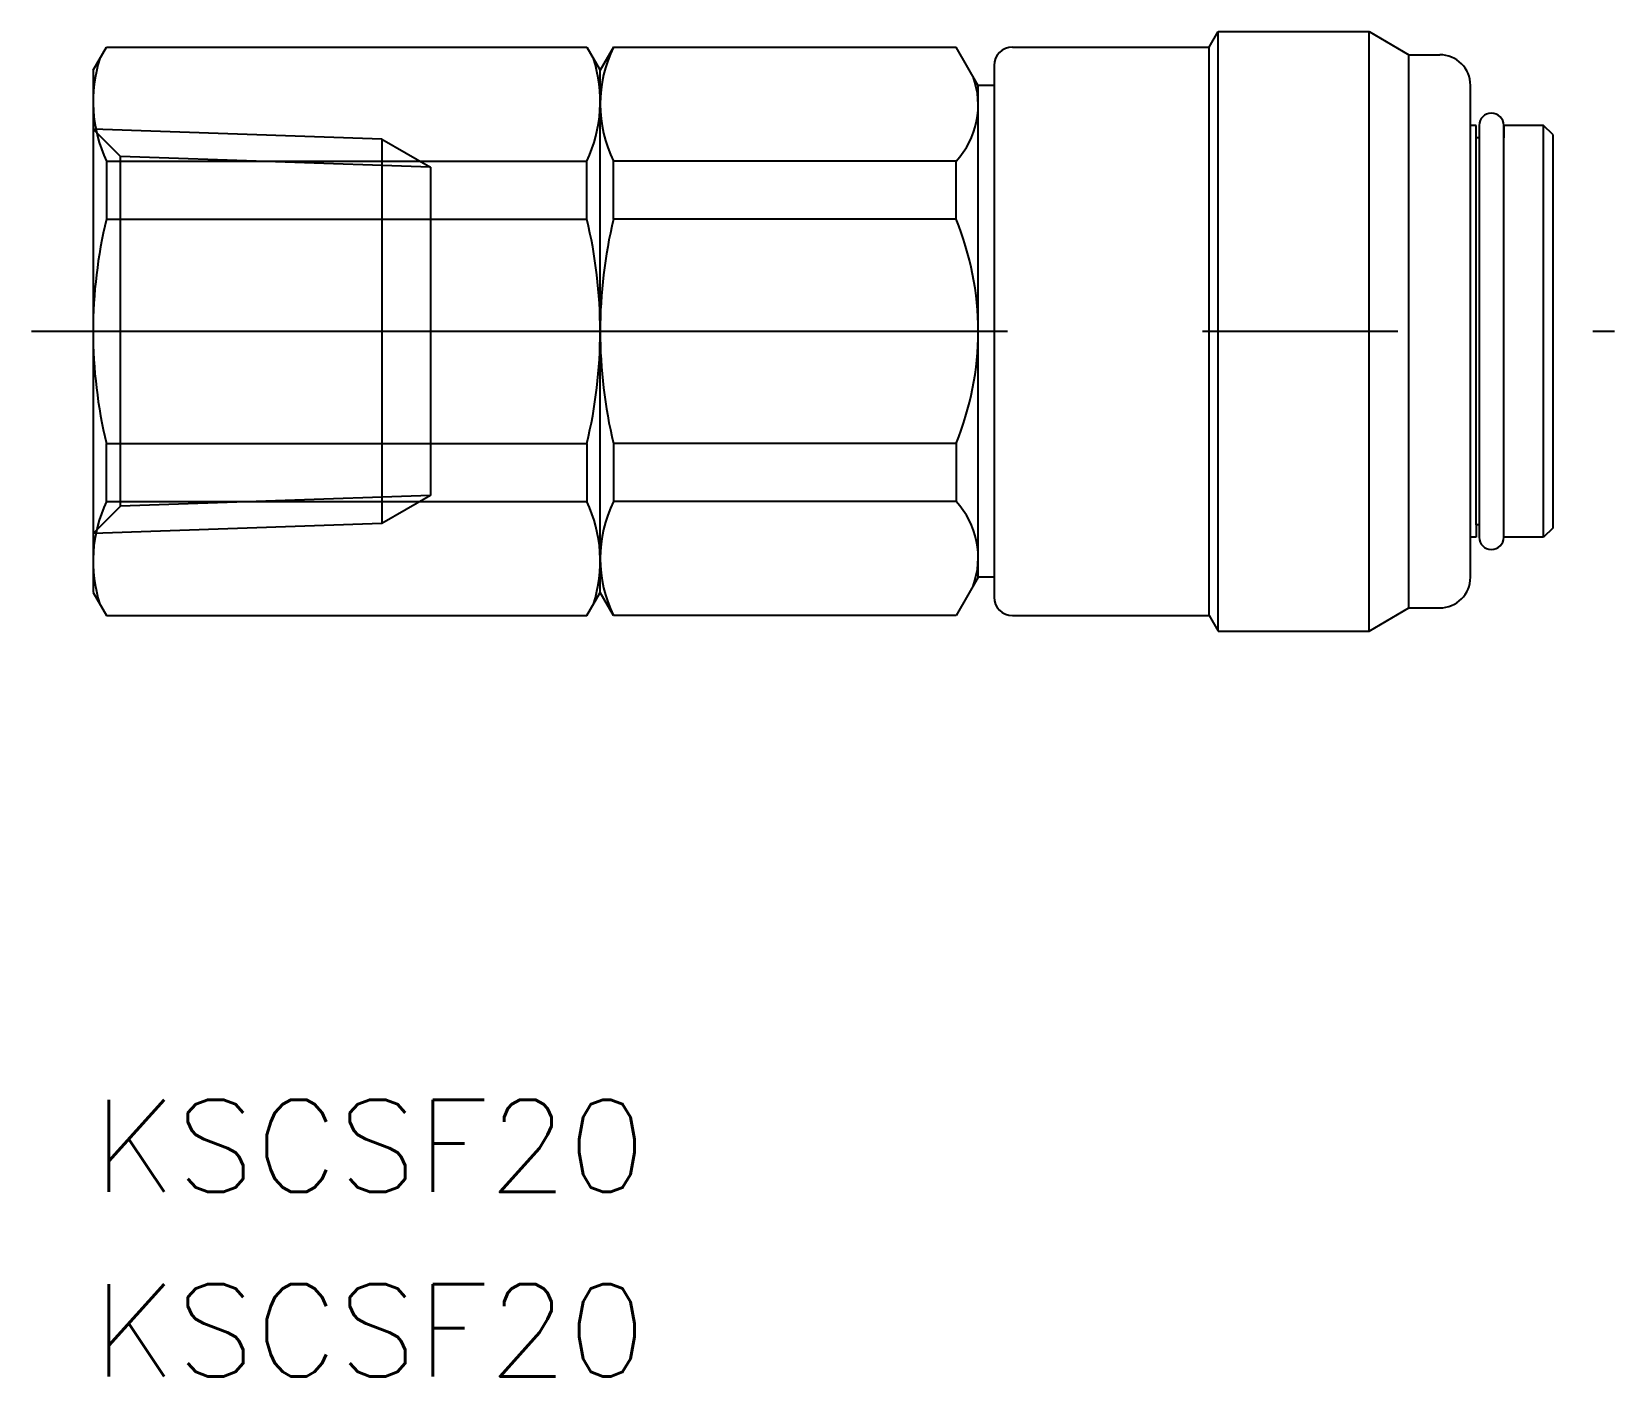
# Model space of a CAD drawing. Extents: x -2 to 49.5, y -34 to 9.7.
import ezdxf

# ---------------------------------------------------------------- set-up
doc = ezdxf.new("R2010")
doc.units = 0
doc.linetypes.add('CENTER', pattern=[50.8, 31.75, -6.35, 6.35, -6.35])
doc.linetypes.add('DASHED', pattern=[19.05, 12.7, -6.35])
doc.layers.get('0').update_dxf_attribs({"linetype": 'CONTINUOUS'})
doc.layers.add('CENTER', color=1, linetype='CONTINUOUS')
doc.styles.get("Standard").update_dxf_attribs({"font": 'txt.shx', "height": 3, "bigfont": 'bigfont.shx'})

msp = doc.modelspace()

# ---------------------------------------------------------------- linework, layer by layer
at = {"color": 7, "linetype": 'CONTINUOUS'}
for p, q in [((36.317, 9.25), (36.605, 9.75)), ((36.605, -9.75), (36.605, 9.75)), ((36.605, 9.75), (41.518, 9.75)), ((41.518, -9.75), (41.518, 9.75)), ((41.518, 9.75), (42.817, 9)), ((0, 8.5), (0.433, 9.25)), ((0.433, 9.25), (16.067, 9.25)), ((16.067, 9.25), (16.5, 8.5)), ((16.933, 9.25), (16.5, 8.5)), ((16.933, 9.25), (28.078, 9.25)), ((28.8, 8), (28.078, 9.25)), ((29.917, 9.25), (36.317, 9.25)), ((36.317, -9.25), (36.317, 9.25)), ((42.817, -9), (42.817, 9)), ((42.817, 9), (43.817, 9)), ((0, 8.5), (0, -8.5)), ((16.5, -8.5), (16.5, 8.5)), ((29.317, 8.65), (29.317, -8.65)), ((28.8, -8), (28.8, 8)), ((29.317, 8), (28.8, 8)), ((44.817, -8), (44.817, 8)), ((45, 6.7), (44.817, 6.7)), ((45, 6.3), (45, 6.7)), ((45.1, 6.7), (45.1, -6.7)), ((45.9, -6.7), (45.9, 6.7)), ((47.2, 6.7), (45.9, 6.7)), ((45.9, 6.7), (45.9, 6.3)), ((47.2, -6.7), (47.2, 6.7)), ((47.5, 6.4), (47.2, 6.7)), ((45, -6.3), (45, 6.3)), ((45.1, 6.3), (45, 6.3)), ((45.9, 6.3), (45.9, 6.3)), ((47.5, 6.4), (47.5, -6.4)), ((0.433, 5.537), (16.067, 5.537)), ((0.433, 5.537), (0.433, 3.649)), ((16.067, 3.649), (16.067, 5.537)), ((28.078, 5.537), (16.933, 5.537)), ((16.933, 3.649), (16.933, 5.537)), ((28.078, 3.649), (28.078, 5.537)), ((0.433, 3.649), (16.067, 3.649)), ((28.078, 3.649), (16.933, 3.649)), ((0.433, -3.649), (16.067, -3.649)), ((0.433, -5.537), (0.433, -3.649)), ((16.067, -3.649), (16.067, -5.537)), ((28.078, -3.649), (16.933, -3.649)), ((16.933, -3.649), (16.933, -5.537)), ((28.078, -3.649), (28.078, -5.537)), ((0.433, -5.537), (16.067, -5.537)), ((28.078, -5.537), (16.933, -5.537)), ((45.1, -6.3), (45, -6.3)), ((45, -6.3), (45, -6.7)), ((45.9, -6.7), (45.9, -6.3)), ((45.9, -6.3), (45.9, -6.3)), ((47.5, -6.4), (47.2, -6.7)), ((45, -6.7), (44.817, -6.7)), ((47.2, -6.7), (45.9, -6.7)), ((28.8, -8), (28.078, -9.25)), ((29.317, -8), (28.8, -8)), ((0, -8.5), (0.433, -9.25)), ((16.067, -9.25), (16.5, -8.5)), ((16.933, -9.25), (16.5, -8.5)), ((0.433, -9.25), (16.067, -9.25)), ((28.078, -9.25), (16.933, -9.25)), ((29.917, -9.25), (36.317, -9.25)), ((36.317, -9.25), (36.605, -9.75)), ((41.518, -9.75), (42.817, -9)), ((42.817, -9), (43.817, -9)), ((36.605, -9.75), (41.518, -9.75))]:
    msp.add_line(p, q, dxfattribs=at)
at = {"color": 3, "linetype": 'DASHED'}
for p, q in [((9.4, 6.25), (0, 6.578)), ((0.887, 5.692), (0, 6.578)), ((9.4, 6.25), (9.4, -6.25)), ((9.4, 6.25), (10.978, 5.339)), ((0.887, -5.692), (0.887, 5.692)), ((10.978, 5.339), (0.887, 5.692)), ((10.978, 5.339), (10.978, -5.339)), ((10.978, -5.339), (0.887, -5.692)), ((10.978, -5.339), (9.4, -6.25)), ((0.887, -5.692), (0, -6.579)), ((9.4, -6.25), (0, -6.579))]:
    msp.add_line(p, q, dxfattribs=at)
at = {"color": 7, "linetype": 'CONTINUOUS'}
for centre, radius, start, end in [((4.564, 7.481), 4.565, 162.2191, 205.2028), ((11.936, 7.481), 4.565, 334.7972, 17.7809), ((20.695, 7.393), 4.195, 153.7354, 206.2646), ((29.917, 8.65), 0.6, 90, 180), ((43.817, 8), 1, 0, 90), ((26.133, 7.361), 2.667, 316.8331, 20.3325), ((45.5, 6.7), 0.4, 0, 180), ((15.588, 0), 15.588, 166.4638, 180), ((0.912, 0), 15.588, 0, 13.5362), ((32.088, 0), 15.588, 166.4638, 180), ((19.216, 0), 9.584, 0, 22.377), ((15.588, 0), 15.588, 180, 193.5362), ((0.912, 0), 15.588, 346.4638, 0), ((32.088, 0), 15.588, 180, 193.5362), ((19.216, 0), 9.584, 337.623, 0), ((4.564, -7.481), 4.565, 154.7972, 197.7809), ((11.936, -7.481), 4.565, 342.2191, 25.2028), ((20.695, -7.393), 4.195, 153.7354, 206.2646), ((26.133, -7.361), 2.667, 339.6675, 43.1669), ((45.5, -6.7), 0.4, 180, 0), ((43.817, -8), 1, 270, 0), ((29.917, -8.65), 0.6, 180, 270)]:
    msp.add_arc(centre, radius, start, end, dxfattribs=at)
at = {"layer": 'CENTER', "color": 1, "linetype": 'CENTER'}
msp.add_line((-2, 0), (49.5, 0), dxfattribs=at)

# ---------------------------------------------------------------- texts
at = {"color": 7, "linetype": 'CONTINUOUS'}
for p in [(0, -28), (0, -34)]:
    msp.add_text('KSCSF20', height=3, dxfattribs=at).set_placement(p)

doc.saveas('drawing.dxf')
